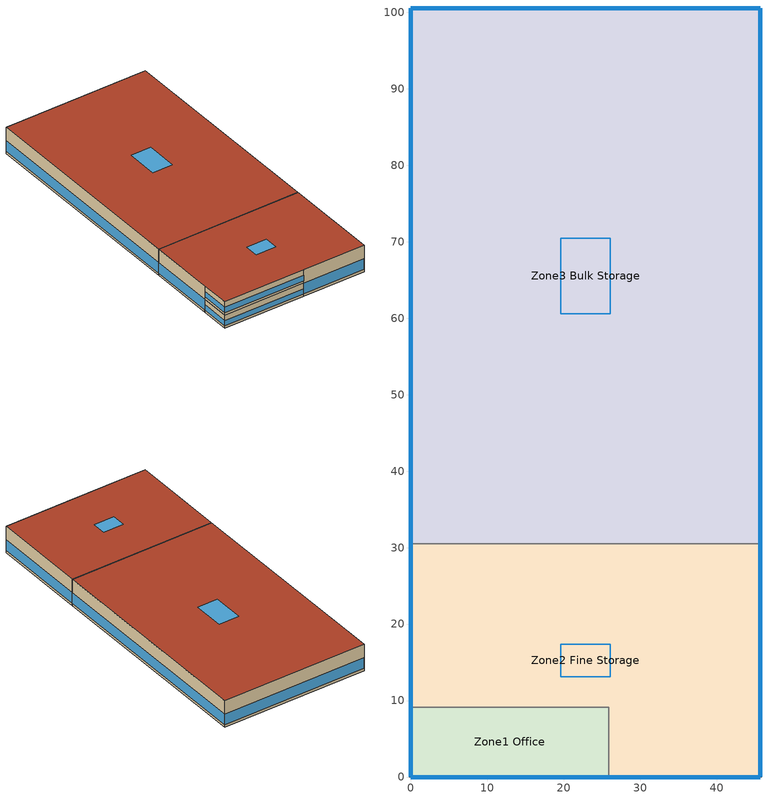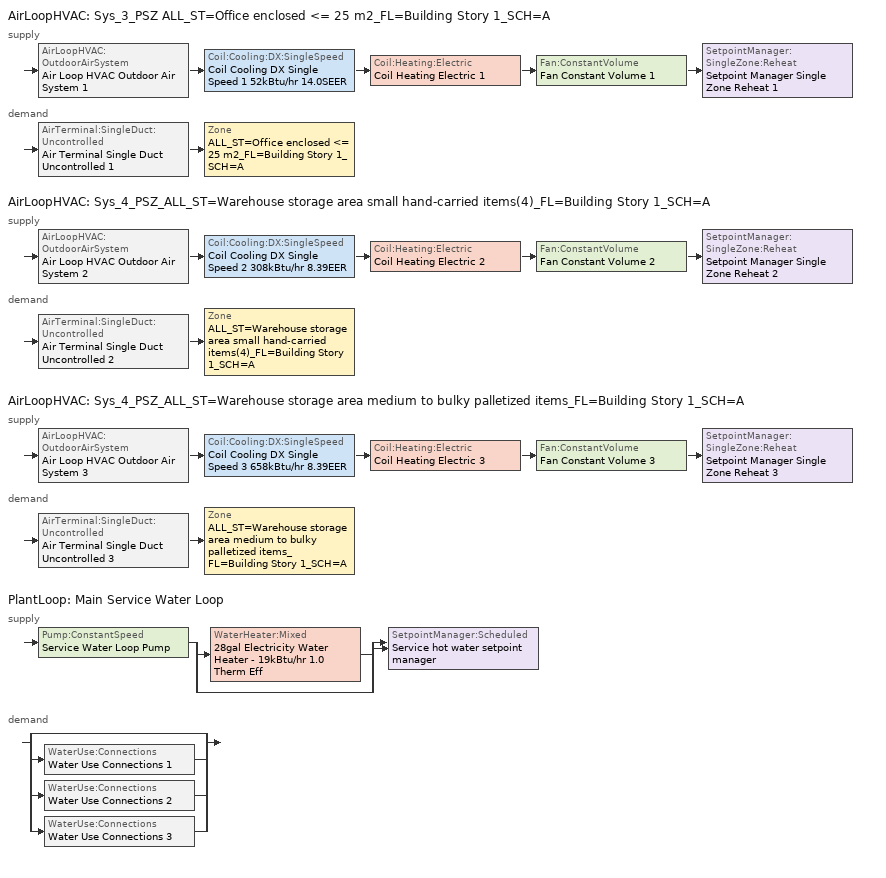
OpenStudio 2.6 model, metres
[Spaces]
Zone3 Bulk Storage
 floor ground: 45.72,100.58 45.72,30.48 0,30.48 0,100.58 z0
 wall outside: 45.72,30.48 45.72,100.58 0,100.58 0,30.48 z0:8.53
 wall to Zone2 Fine Storage: 45.72,30.48 0,30.48 z0:8.53
 window: 0,100.55 0,30.5 / 45.69,100.58 0.03,100.58 / 45.72,30.5 45.72,100.55 z0.76:4.18
 roof outside: 45.72,30.48 45.72,100.58 0,100.58 0,30.48 z8.53
 skylight: 26.09,60.57 26.09,70.49 19.63,70.49 19.63,60.57 z8.53
Zone2 Fine Storage
 floor to Zone1 Office: 0,0 0,9.14 25.91,9.14 25.91,0 z4.27
 floor ground: 45.72,30.48 45.72,0 25.91,0 25.91,9.14 0,9.14 0,30.48 z0
 wall outside: 0,30.48 0,9.14 / 25.91,0 45.72,0 45.72,30.48 z0:8.53; 0,9.14 0,0 25.91,0 z4.27:8.53
 wall to Zone1 Office: 0,9.14 25.91,9.14 25.91,0 z0:4.27
 window: 25.93,0 45.69,0 / 0,30.45 0,9.17 / 45.72,0.03 45.72,30.45 z0.76:4.18; 0.03,0 25.88,0 z5.03:6.74; 0,9.12 0,0.03 z5.03:6.75
 roof outside: 45.72,0 45.72,30.48 0,30.48 0,0 z8.53
 skylight: 26.09,13.08 26.09,17.39 19.63,17.39 19.63,13.08 z8.53
Zone1 Office
 floor ground: 25.91,9.14 25.91,0 0,0 0,9.14 z0
 wall outside: 0,9.14 0,0 25.91,0 z0:4.27
 window: 0.03,0 25.88,0 z0.76:2.47; 0,9.12 0,0.03 z0.76:2.48
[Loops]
AirLoopHVAC 'Sys_3_PSZ ALL_ST=Office enclosed <= 25 m2_FL=Building Story 1_SCH=A'
 supply: AirLoopHVAC:OutdoorAirSystem 'Air Loop HVAC Outdoor Air System 1' > Coil:Cooling:DX:SingleSpeed 'Coil Cooling DX Single Speed 1 52kBtu/hr 14.0SEER' > Coil:Heating:Electric 'Coil Heating Electric 1' > Fan:ConstantVolume 'Fan Constant Volume 1' > SetpointManager:SingleZone:Reheat 'Setpoint Manager Single Zone Reheat 1'
 demand: AirTerminal:SingleDuct:Uncontrolled 'Air Terminal Single Duct Uncontrolled 1' > Zone 'ALL_ST=Office enclosed <= 25 m2_FL=Building Story 1_SCH=A'
AirLoopHVAC 'Sys_4_PSZ_ALL_ST=Warehouse storage area small hand-carried items(4)_FL=Building Story 1_SCH=A'
 supply: AirLoopHVAC:OutdoorAirSystem 'Air Loop HVAC Outdoor Air System 2' > Coil:Cooling:DX:SingleSpeed 'Coil Cooling DX Single Speed 2 308kBtu/hr 8.39EER' > Coil:Heating:Electric 'Coil Heating Electric 2' > Fan:ConstantVolume 'Fan Constant Volume 2' > SetpointManager:SingleZone:Reheat 'Setpoint Manager Single Zone Reheat 2'
 demand: AirTerminal:SingleDuct:Uncontrolled 'Air Terminal Single Duct Uncontrolled 2' > Zone 'ALL_ST=Warehouse storage area small hand-carried items(4)_FL=Building Story 1_SCH=A'
AirLoopHVAC 'Sys_4_PSZ_ALL_ST=Warehouse storage area medium to bulky palletized items_FL=Building Story 1_SCH=A'
 supply: AirLoopHVAC:OutdoorAirSystem 'Air Loop HVAC Outdoor Air System 3' > Coil:Cooling:DX:SingleSpeed 'Coil Cooling DX Single Speed 3 658kBtu/hr 8.39EER' > Coil:Heating:Electric 'Coil Heating Electric 3' > Fan:ConstantVolume 'Fan Constant Volume 3' > SetpointManager:SingleZone:Reheat 'Setpoint Manager Single Zone Reheat 3'
 demand: AirTerminal:SingleDuct:Uncontrolled 'Air Terminal Single Duct Uncontrolled 3' > Zone 'ALL_ST=Warehouse storage area medium to bulky palletized items_FL=Building Story 1_SCH=A'
PlantLoop 'Main Service Water Loop'
 supply: Pump:ConstantSpeed 'Service Water Loop Pump' > split
  | WaterHeater:Mixed '28gal Electricity Water Heater - 19kBtu/hr 1.0 Therm Eff'
  | bypass
  join > SetpointManager:Scheduled 'Service hot water setpoint manager'
 demand: split
  | bypass
  | WaterUse:Connections 'Water Use Connections 1'
  | WaterUse:Connections 'Water Use Connections 2'
  | WaterUse:Connections 'Water Use Connections 3'
[ClimateZones]
Climate Zone Institution Name 1=ASHRAE; Climate Zone Document Name 1=ANSI/ASHRAE Standard 169; Climate Zone Document Year 1=2006; Climate Zone Institution Name 2=CEC; Climate Zone Document Name 2=California Climate Zone Descriptions; Climate Zone Document Year 2=1995
[Building]
Warehouse-CAN_BC_Victoria.Intl.AP.717990_CWEC2016.epw created: 2019-08-15 17:54:43 +0000: Default Construction Set=BTAP-Mass at hdd = 2850.0; Standards Number of Stories=1; Standards Number of Above Ground Stories=1; Standards Building Type=NECB2017_Warehouse
[Site]
Victoria Intl AP_BC_CAN: Latitude {deg}=48.647; Longitude {deg}=-123.426; Time Zone {hr}=-8; Elevation {m}=19.5
[Site:WaterMainsTemperature]
Calculation Method=Correlation; Annual Average Outdoor Air Temperature {C}=10.0917; Maximum Difference In Monthly Average Outdoor Air Temperatures {deltaC}=12.6
[Site:GroundTemperature:BuildingSurface]
19.527, 19.502, 19.536, 19.598, 20.002, 21.64, 22.225, 22.375, 21.449, 20.121, 19.802, 19.633
[SizingPeriod:DesignDay] Barometric Pressure {Pa}=101091; Sky Clearness=0; Rain Indicator=0; Snow Indicator=0; Day of Month=21; Daylight Saving Time Indicator=0; Humidity Indicating Type=Wetbulb; Dry-Bulb Temperature Range Modifier Type=DefaultMultipliers
Name | Maximum Dry-Bulb Temperature {C} | Daily Dry-Bulb Temperature Range {deltaC} | Humidity Indicating Conditions at Maximum Dry-Bulb | Wind Speed {m/s} | Wind Direction {deg} | Month | Day Type | Solar Model Indicator | ASHRAE Taub | ASHRAE Taud
Victoria Intl AP Ann Htg 99.6% Condns DB | -4 | 0 | -4 | 3.8 | 250 | 12 | WinterDesignDay | ASHRAEClearSky
Victoria Intl AP Ann Clg .4% Condns DB=>MWB | 26.7 | 10.1 | 17.7 | 2.8 | 120 | 7 | SummerDesignDay | ASHRAETau | 0.349 | 2.532
[Material:NoMass] Roughness=Smooth; Thermal Absorptance=0.9; Solar Absorptance=0.7
Name | Thermal Resistance {m2-K/W} | Visible Absorptance
Typical Carpet Pad | 0.21648 | 0.8
Typical Insulation 1 | 4.14482 | 0.7
Typical Insulation 2 | 2.90366 | 0.7
Typical Insulation 3 | 5.18133 | 0.7
Typical Carpet Pad 2 | 1.25503 | 0.8
Typical Carpet Pad 3 | 1.69459 | 0.8
Typical Insulation 4 | 0.476173 | 0.7
Typical Insulation 5 | 0.47619 | 0.7
[Material]
Name | Roughness | Thickness {m} | Conductivity {W/m-K} | Density {kg/m3} | Specific Heat {J/kg-K} | Thermal Absorptance | Solar Absorptance | Visible Absorptance
100mm Normalweight concrete floor | MediumSmooth | 0.1016 | 2.31 | 2322 | 832
G01 13mm gypsum board | Smooth | 0.0127 | 0.16 | 800 | 1090 | 0.9 | 0.7 | 0.5
G05 25mm wood | MediumSmooth | 0.0254 | 0.15 | 608 | 1630 | 0.9 | 0.5 | 0.5
4 in. Normalweight Concrete Floor | MediumRough | 0.1016 | 2.31 | 2322 | 832 | 0.9 | 0.7 | 0.7
1IN Stucco | Smooth | 0.0253 | 0.6918 | 1858 | 837 | 0.9 | 0.7 | 0.92
8IN CONCRETE HW RefBldg | Rough | 0.2032 | 1.311 | 2240 | 836.8 | 0.9 | 0.7 | 0.7
1/2IN Gypsum | Smooth | 0.0127 | 0.16 | 784.9 | 830 | 0.9 | 0.4 | 0.4
Metal Roof Surface; F08 Metal surface | Smooth | 0.0008 | 45.28 | 7824 | 500 | 0.9 | 0.7 | 0.7
6 in. Normalweight Concrete Floor | MediumRough | 0.1524 | 2.31 | 2322 | 832 | 0.9 | 0.7 | 0.7
[Construction]
BTAP-Int-Floor: 100mm Normalweight concrete floor, Typical Carpet Pad
BTAP-Int-Wall: G01 13mm gypsum board, G01 13mm gypsum board
BTAP-Int-Ceiling: Typical Carpet Pad, 100mm Normalweight concrete floor
BTAP-Ext-DaylightDiffuser: SimpleGlazing
BTAP-Int-Door: G05 25mm wood
BTAP-Ext-Floor-Mass:U-0.227: Typical Insulation 1, 4 in. Normalweight Concrete Floor, Typical Carpet Pad
BTAP-Ext-Wall-Mass:U-0.315: 1IN Stucco, 8IN CONCRETE HW RefBldg, Typical Insulation 2, 1/2IN Gypsum
BTAP-Ext-Roof-Metal:U-0.193: Metal Roof Surface, Typical Insulation 3
BTAP-Grnd-Floor-Mass:U-0.757: 6 in. Normalweight Concrete Floor, Typical Carpet Pad 2
BTAP-Grnd-Roof-Mass:U-0.568: 6 in. Normalweight Concrete Floor, Typical Carpet Pad 3
BTAP-Ext-Door:U-2.1: F08 Metal surface, Typical Insulation 4
BTAP-Ext-OverHeadDoor:U-2.1: Typical Insulation 5
BTAP-Ext-DaylightDiffuser:U=0.210 SHGC=0.600: SimpleGlazing:U=0.210 SHGC=0.600
[DefaultConstructionSet]
BTAP-Mass at hdd = 2850.0: Default Exterior Surface Constructions=BTAP-Mass at hdd = 2850.0; Default Interior Surface Constructions=Default Surface Constructions 2; Default Ground Contact Surface Constructions=BTAP-Mass at hdd = 2850.0 1; Default Exterior SubSurface Constructions=BTAP-Mass at hdd = 2850.0; Default Interior SubSurface Constructions=Default Sub Surface Constructions 2; Interior Partition Construction=BTAP-Int-Door
[DefaultSurfaceConstructions]
Name | Floor Construction | Wall Construction | Roof Ceiling Construction
Default Surface Constructions 2 | BTAP-Int-Floor | BTAP-Int-Wall | BTAP-Int-Ceiling
BTAP-Mass at hdd = 2850.0 | BTAP-Ext-Floor-Mass:U-0.227 | BTAP-Ext-Wall-Mass:U-0.315 | BTAP-Ext-Roof-Metal:U-0.193
BTAP-Mass at hdd = 2850.0 1 | BTAP-Grnd-Floor-Mass:U-0.757 | BTAP-Grnd-Roof-Mass:U-0.568 | BTAP-Grnd-Roof-Mass:U-0.568
[DefaultSubSurfaceConstructions]
Name | Fixed Window Construction | Operable Window Construction | Door Construction | Glass Door Construction | Overhead Door Construction | Skylight Construction | Tubular Daylight Dome Construction | Tubular Daylight Diffuser Construction
Default Sub Surface Constructions 2 | BTAP-Ext-DaylightDiffuser | BTAP-Ext-DaylightDiffuser | BTAP-Int-Door
BTAP-Mass at hdd = 2850.0 | BTAP-Ext-DaylightDiffuser:U=0.210 SHGC=0.600 | BTAP-Ext-DaylightDiffuser:U=0.210 SHGC=0.600 | BTAP-Ext-Door:U-2.1 | BTAP-Ext-DaylightDiffuser:U=0.210 SHGC=0.600 | BTAP-Ext-OverHeadDoor:U-2.1 | BTAP-Ext-DaylightDiffuser:U=0.210 SHGC=0.600 | BTAP-Ext-DaylightDiffuser:U=0.210 SHGC=0.600 | BTAP-Ext-DaylightDiffuser:U=0.210 SHGC=0.600
[WindowMaterial:SimpleGlazingSystem] Solar Heat Gain Coefficient=0.6; Visible Transmittance=0.21
Name | U-Factor {W/m2-K}
SimpleGlazing | 2.2
SimpleGlazing:U=0.210 SHGC=0.600 | 2.1
[Space] Building Story=Building Story 1; Part of Total Floor Area=Yes
Name | Space Type | Thermal Zone
Zone3 Bulk Storage | Space Function Warehouse storage area medium to bulky palletized items | ALL_ST=Warehouse storage area medium to bulky palletized items_FL=Building Story 1_SCH=A
Zone2 Fine Storage | Space Function Warehouse storage area small hand-carried items(4) | ALL_ST=Warehouse storage area small hand-carried items(4)_FL=Building Story 1_SCH=A
Zone1 Office | Space Function Office enclosed <= 25 m2 | ALL_ST=Office enclosed <= 25 m2_FL=Building Story 1_SCH=A
[BuildingStory]
Building Story 1: Nominal Z Coordinate {m}=0
[SpaceType] Standards Building Type=Space Function
Name | Default Schedule Set | Design Specification Outdoor Air Object | Standards Space Type
Space Function Warehouse storage area medium to bulky palletized items | Space Function Warehouse storage area medium to bulky palletized items Schedule Set | Space Function Warehouse storage area medium to bulky palletized items Ventilation | Warehouse storage area medium to bulky palletized items
Space Function Warehouse storage area small hand-carried items(4) | Space Function Warehouse storage area small hand-carried items(4) Schedule Set | Space Function Warehouse storage area small hand-carried items(4) Ventilation | Warehouse storage area small hand-carried items(4)
Space Function Office enclosed <= 25 m2 | Space Function Office enclosed <= 25 m2 Schedule Set | Space Function Office enclosed <= 25 m2 Ventilation | Office enclosed <= 25 m2
[People:Definition] Number of People Calculation Method=People/Area; Fraction Radiant=0.3
Name | People per Space Floor Area {person/m2}
Space Function Office enclosed <= 25 m2 People Definition | 0.0500182
Space Function Warehouse storage area medium to bulky palletized items People Definition | 0.0100036
Space Function Warehouse storage area small hand-carried items(4) People Definition | 0.0200073
[People] Work Efficiency Schedule=Work Efficiency Schedule; Clothing Insulation Schedule=Clothing Schedule; Air Velocity Schedule=Air Velocity Schedule; Multiplier=1
Name | People Definition | Space or SpaceType
Space Function Office enclosed <= 25 m2 People | Space Function Office enclosed <= 25 m2 People Definition | Space Function Office enclosed <= 25 m2
Space Function Warehouse storage area medium to bulky palletized items People | Space Function Warehouse storage area medium to bulky palletized items People Definition | Space Function Warehouse storage area medium to bulky palletized items
Space Function Warehouse storage area small hand-carried items(4) People | Space Function Warehouse storage area small hand-carried items(4) People Definition | Space Function Warehouse storage area small hand-carried items(4)
[Lights:Definition] Design Level Calculation Method=Watts/Area; Fraction Radiant=0.5; Fraction Visible=0.2
Name | Watts per Space Floor Area {W/m2}
Space Function Office enclosed <= 25 m2 Lights Definition | 9.99992
Space Function Warehouse storage area medium to bulky palletized items Lights Definition | 3.79997
Space Function Warehouse storage area small hand-carried items(4) Lights Definition | 7.39994
[Lights] Fraction Replaceable=1
Name | Lights Definition | Space or SpaceType
Space Function Office enclosed <= 25 m2 Lights | Space Function Office enclosed <= 25 m2 Lights Definition | Space Function Office enclosed <= 25 m2
Space Function Warehouse storage area medium to bulky palletized items Lights | Space Function Warehouse storage area medium to bulky palletized items Lights Definition | Space Function Warehouse storage area medium to bulky palletized items
Space Function Warehouse storage area small hand-carried items(4) Lights | Space Function Warehouse storage area small hand-carried items(4) Lights Definition | Space Function Warehouse storage area small hand-carried items(4)
[ElectricEquipment:Definition] Design Level Calculation Method=Watts/Area; Fraction Radiant=0.5
Name | Watts per Space Floor Area {W/m2}
Space Function Office enclosed <= 25 m2 Elec Equip Definition | 7.50273
Space Function Warehouse storage area medium to bulky palletized items Elec Equip Definition; Space Function Warehouse storage area small hand-carried items(4) Elec Equip Definition | 1.00036
[ElectricEquipment]
Name | Electric Equipment Definition | Space or SpaceType
Space Function Office enclosed <= 25 m2 Elec Equip | Space Function Office enclosed <= 25 m2 Elec Equip Definition | Space Function Office enclosed <= 25 m2
Space Function Warehouse storage area medium to bulky palletized items Elec Equip | Space Function Warehouse storage area medium to bulky palletized items Elec Equip Definition | Space Function Warehouse storage area medium to bulky palletized items
Space Function Warehouse storage area small hand-carried items(4) Elec Equip | Space Function Warehouse storage area small hand-carried items(4) Elec Equip Definition | Space Function Warehouse storage area small hand-carried items(4)
[DesignSpecification:OutdoorAir] Outdoor Air Method=Sum; Outdoor Air Flow per Person {m3/s-person}=0; Outdoor Air Flow Rate {m3/s}=0; Outdoor Air Flow Air Changes per Hour {1/hr}=0
Name | Outdoor Air Flow per Floor Area {m3/s-m2}
Space Function Office enclosed <= 25 m2 Ventilation | 0.00042164
Space Function Warehouse storage area medium to bulky palletized items Ventilation; Space Function Warehouse storage area small hand-carried items(4) Ventilation | 0.0003048
[DefaultScheduleSet] Number of People Schedule=NECB-A-Occupancy; People Activity Level Schedule=NECB-Activity; Electric Equipment Schedule=NECB-A-Electric-Equipment; Infiltration Schedule=Always On
Name | Lighting Schedule
Space Function Office enclosed <= 25 m2 Schedule Set | NECB-A-Occupancy-NECB-A-Lighting-0.3-0.1-0.67-Light Ruleset
Space Function Warehouse storage area medium to bulky palletized items Schedule Set; Space Function Warehouse storage area small hand-carried items(4) Schedule Set | NECB-A-Lighting
[ThermostatSetpoint:DualSetpoint] Heating Setpoint Temperature Schedule=NECB-A-Thermostat Setpoint-Heating; Cooling Setpoint Temperature Schedule=NECB-A-Thermostat Setpoint-Cooling
Space Function Office enclosed <= 25 m2 Thermostat 3; Space Function Warehouse storage area small hand-carried items(4) Thermostat 3; Space Function Warehouse storage area medium to bulky palletized items Thermostat 3
[SpaceInfiltration:DesignFlowRate] Schedule=Always On Discrete; Design Flow Rate Calculation Method=Flow/ExteriorArea; Flow per Exterior Surface Area {m3/s-m2}=0.00025; Constant Term Coefficient=0; Temperature Term Coefficient=0; Velocity Term Coefficient=0.224; Velocity Squared Term Coefficient=0
Name | Space or SpaceType
Zone1 Office Infiltration | Zone1 Office
Zone2 Fine Storage Infiltration | Zone2 Fine Storage
Zone3 Bulk Storage Infiltration | Zone3 Bulk Storage
[ThermalZone] Use Ideal Air Loads=No
Name | Thermostat
ALL_ST=Office enclosed <= 25 m2_FL=Building Story 1_SCH=A | Space Function Office enclosed <= 25 m2 Thermostat 3
ALL_ST=Warehouse storage area small hand-carried items(4)_FL=Building Story 1_SCH=A | Space Function Warehouse storage area small hand-carried items(4) Thermostat 3
ALL_ST=Warehouse storage area medium to bulky palletized items_FL=Building Story 1_SCH=A | Space Function Warehouse storage area medium to bulky palletized items Thermostat 3
[Sizing:Zone] Zone Cooling Design Supply Air Temperature Input Method=SupplyAirTemperature; Zone Cooling Design Supply Air Temperature {C}=13; Zone Cooling Design Supply Air Temperature Difference {deltaC}=11.11; Zone Heating Design Supply Air Temperature Input Method=SupplyAirTemperature; Zone Heating Design Supply Air Temperature {C}=43; Zone Heating Design Supply Air Temperature Difference {deltaC}=11.11; Zone Cooling Design Supply Air Humidity Ratio {kg-H2O/kg-air}=0.0085; Zone Heating Design Supply Air Humidity Ratio {kg-H2O/kg-air}=0.008; Zone Heating Sizing Factor=1.3; Zone Cooling Sizing Factor=1.1; Cooling Design Air Flow Method=DesignDay; Heating Design Air Flow Method=DesignDay; Account for Dedicated Outdoor Air System=No; Dedicated Outdoor Air System Control Strategy=NeutralSupplyAir; Dedicated Outdoor Air Low Setpoint Temperature for Design {C}=autosize; Dedicated Outdoor Air High Setpoint Temperature for Design {C}=autosize
ALL_ST=Office enclosed <= 25 m2_FL=Building Story 1_SCH=A; ALL_ST=Warehouse storage area small hand-carried items(4)_FL=Building Story 1_SCH=A; ALL_ST=Warehouse storage area medium to bulky palletized items_FL=Building Story 1_SCH=A
[Zone equipment]
ALL_ST=Office enclosed <= 25 m2_FL=Building Story 1_SCH=A: Air Terminal Single Duct Uncontrolled 1, Zone HVAC Baseboard Convective Electric 1
ALL_ST=Warehouse storage area small hand-carried items(4)_FL=Building Story 1_SCH=A: Air Terminal Single Duct Uncontrolled 2, Zone HVAC Baseboard Convective Electric 2
ALL_ST=Warehouse storage area medium to bulky palletized items_FL=Building Story 1_SCH=A: Air Terminal Single Duct Uncontrolled 3, Zone HVAC Baseboard Convective Electric 3
[AirLoopHVAC] Design Supply Air Flow Rate {m3/s}=AutoSize
Name | Availability Schedule
Sys_3_PSZ ALL_ST=Office enclosed <= 25 m2_FL=Building Story 1_SCH=A | Sys_3_PSZ ALL_ST=Office enclosed <= 25 m2_FL=Building Story 1_SCH=A Occ Sch
Sys_4_PSZ_ALL_ST=Warehouse storage area small hand-carried items(4)_FL=Building Story 1_SCH=A | Sys_4_PSZ_ALL_ST=Warehouse storage area small hand-carried items(4)_FL=Building Story 1_SCH=A Occ Sch
Sys_4_PSZ_ALL_ST=Warehouse storage area medium to bulky palletized items_FL=Building Story 1_SCH=A | Sys_4_PSZ_ALL_ST=Warehouse storage area medium to bulky palletized items_FL=Building Story 1_SCH=A Occ Sch
[Sizing:System] Type of Load to Size On=Sensible; Design Outdoor Air Flow Rate {m3/s}=Autosize; Minimum System Air Flow Ratio=1; Preheat Design Temperature {C}=7; Preheat Design Humidity Ratio {kg-H2O/kg-Air}=0.008; Precool Design Temperature {C}=13; Precool Design Humidity Ratio {kg-H2O/kg-Air}=0.008; Central Cooling Design Supply Air Temperature {C}=13; Central Heating Design Supply Air Temperature {C}=43; Sizing Option=NonCoincident; 100% Outdoor Air in Cooling=No; 100% Outdoor Air in Heating=No; Central Cooling Design Supply Air Humidity Ratio {kg-H2O/kg-Air}=0.0085; Central Heating Design Supply Air Humidity Ratio {kg-H2O/kg-Air}=0.008; Cooling Design Air Flow Method=DesignDay; Cooling Design Air Flow Rate {m3/s}=0; Heating Design Air Flow Method=DesignDay; Heating Design Air Flow Rate {m3/s}=0; System Outdoor Air Method=ZoneSum; Zone Maximum Outdoor Air Fraction=1; Cooling Supply Air Flow Rate Per Floor Area {m3/s-m2}=0.00996765; Cooling Fraction of Autosized Cooling Supply Air Flow Rate=1; Cooling Supply Air Flow Rate Per Unit Cooling Capacity {m3/s-W}=3.94755e-05; Heating Supply Air Flow Rate Per Floor Area {m3/s-m2}=0.00996765; Heating Fraction of Autosized Heating Supply Air Flow Rate=1; Heating Fraction of Autosized Cooling Supply Air Flow Rate=1; Heating Supply Air Flow Rate Per Unit Heating Capacity {m3/s-W}=3.15882e-05; Cooling Design Capacity Method=CoolingDesignCapacity; Cooling Design Capacity {W}=autosize; Cooling Design Capacity Per Floor Area {W/m2}=234.7; Fraction of Autosized Cooling Design Capacity=1; Heating Design Capacity Method=HeatingDesignCapacity; Heating Design Capacity {W}=autosize; Heating Design Capacity Per Floor Area {W/m2}=157; Fraction of Autosized Heating Design Capacity=1; Central Cooling Capacity Control Method=OnOff
Sys_3_PSZ ALL_ST=Office enclosed <= 25 m2_FL=Building Story 1_SCH=A; Sys_4_PSZ_ALL_ST=Warehouse storage area small hand-carried items(4)_FL=Building Story 1_SCH=A; Sys_4_PSZ_ALL_ST=Warehouse storage area medium to bulky palletized items_FL=Building Story 1_SCH=A
[Fan:ConstantVolume] Availability Schedule=Always On Discrete; Fan Efficiency=0.39975; Pressure Rise {Pa}=640; Maximum Flow Rate {m3/s}=AutoSize; Motor Efficiency=0.615
Fan Constant Volume 1; Fan Constant Volume 2; Fan Constant Volume 3
[Coil:Heating:Electric] Availability Schedule=Always On Discrete
Coil Heating Electric 1; Coil Heating Electric 2; Coil Heating Electric 3
[Coil:Cooling:DX:SingleSpeed] Availability Schedule=Always On Discrete; Rated Total Cooling Capacity {W}=autosize; Rated Sensible Heat Ratio=autosize; Rated Air Flow Rate {m3/s}=autosize; Rated Evaporator Fan Power Per Volume Flow Rate {W/(m3/s)}=773.3; Total Cooling Capacity Function of Temperature Curve=DXCOOL-NECB2011-REF-CAPFT; Total Cooling Capacity Function of Flow Fraction Curve=DXCOOL-NECB2011-REF-CAPFFLOW; Energy Input Ratio Function of Temperature Curve=DXCOOL-NECB2011-REF-COOLEIRFT; Energy Input Ratio Function of Flow Fraction Curve=DXCOOL-NECB2011-REF-COOLEIRFFLOW; Part Load Fraction Correlation Curve=DXCOOL-NECB2011-REF-COOLPLFFPLR; Condenser Type=AirCooled; Evaporative Condenser Effectiveness=0; Evaporative Condenser Air Flow Rate {m3/s}=Autosize; Evaporative Condenser Pump Rated Power Consumption {W}=Autosize; Crankcase Heater Capacity {W}=0; Maximum Outdoor Dry-Bulb Temperature for Crankcase Heater Operation {C}=0; Basin Heater Capacity {W/K}=0; Basin Heater Setpoint Temperature {C}=10
Name | Rated COP {W/W}
Coil Cooling DX Single Speed 1 52kBtu/hr 14.0SEER | 3.8248
Coil Cooling DX Single Speed 2 308kBtu/hr 8.39EER | 3.03828
Coil Cooling DX Single Speed 3 658kBtu/hr 8.39EER | 3.26862
[Controller:OutdoorAir] Minimum Outdoor Air Flow Rate {m3/s}=autosize; Maximum Outdoor Air Flow Rate {m3/s}=Autosize; Economizer Control Action Type=ModulateFlow; Lockout Type=NoLockout; Minimum Limit Type=FixedMinimum; High Humidity Control=No; Heat Recovery Bypass Control Type=BypassWhenWithinEconomizerLimits
Name | Economizer Control Type | Economizer Maximum Limit Dry-Bulb Temperature {C} | Economizer Maximum Limit Enthalpy {J/kg} | Economizer Minimum Limit Dry-Bulb Temperature {C} | Minimum Outdoor Air Schedule | Controller Mechanical Ventilation
Controller Outdoor Air 1 | NoEconomizer | 28 | 64000 | -100 | Sys_3_PSZ ALL_ST=Office enclosed <= 25 m2_FL=Building Story 1_SCH=A Occ Sch | Controller Mechanical Ventilation 1
Controller Outdoor Air 2 | DifferentialEnthalpy |  |  |  | Sys_4_PSZ_ALL_ST=Warehouse storage area small hand-carried items(4)_FL=Building Story 1_SCH=A Occ Sch | Controller Mechanical Ventilation 2
Controller Outdoor Air 3 | DifferentialEnthalpy |  |  |  | Sys_4_PSZ_ALL_ST=Warehouse storage area medium to bulky palletized items_FL=Building Story 1_SCH=A Occ Sch | Controller Mechanical Ventilation 3
[Controller:MechanicalVentilation] Availability Schedule=Always On Discrete; System Outdoor Air Method=ZoneSum
Controller Mechanical Ventilation 1; Controller Mechanical Ventilation 2; Controller Mechanical Ventilation 3
[AirLoopHVAC:OutdoorAirSystem]
Name | Controller
Air Loop HVAC Outdoor Air System 1 | Controller Outdoor Air 1
Air Loop HVAC Outdoor Air System 2 | Controller Outdoor Air 2
Air Loop HVAC Outdoor Air System 3 | Controller Outdoor Air 3
[SetpointManager:SingleZone:Reheat] Minimum Supply Air Temperature {C}=13; Maximum Supply Air Temperature {C}=43
Name | Control Zone
Setpoint Manager Single Zone Reheat 1 | ALL_ST=Office enclosed <= 25 m2_FL=Building Story 1_SCH=A
Setpoint Manager Single Zone Reheat 2 | ALL_ST=Warehouse storage area small hand-carried items(4)_FL=Building Story 1_SCH=A
Setpoint Manager Single Zone Reheat 3 | ALL_ST=Warehouse storage area medium to bulky palletized items_FL=Building Story 1_SCH=A
[AirTerminal:SingleDuct:Uncontrolled] Availability Schedule=Always On Discrete; Maximum Air Flow Rate {m3/s}=AutoSize
Air Terminal Single Duct Uncontrolled 1; Air Terminal Single Duct Uncontrolled 2; Air Terminal Single Duct Uncontrolled 3
[ZoneHVAC:Baseboard:Convective:Electric] Availability Schedule=Always On Discrete; Nominal Capacity {W}=autosize; Efficiency=1
Zone HVAC Baseboard Convective Electric 1; Zone HVAC Baseboard Convective Electric 2; Zone HVAC Baseboard Convective Electric 3
[PlantLoop]
Main Service Water Loop: Glycol Concentration=0; Maximum Loop Temperature {C}=60; Minimum Loop Temperature {C}=10; Plant Loop Volume {m3}=Autocalculate; Load Distribution Scheme=Optimal
[Sizing:Plant]
Main Service Water Loop: Loop Type=Heating; Design Loop Exit Temperature {C}=60; Loop Design Temperature Difference {deltaC}=5; Sizing Option=NonCoincident; Zone Timesteps in Averaging Window=1; Coincident Sizing Factor Mode=None
[SetpointManager:Scheduled]
Service hot water setpoint manager: Control Variable=Temperature; Schedule=Service Water Loop Temp - 140F
[Pump:ConstantSpeed]
Service Water Loop Pump: Rated Flow Rate {m3/s}=autosize; Rated Pump Head {Pa}=1205.26; Rated Power Consumption {W}=autosize; Motor Efficiency=0.7; Fraction of Motor Inefficiencies to Fluid Stream=0; Pump Control Type=Intermittent; Design Power Sizing Method=PowerPerFlowPerPressure; Design Electric Power per Unit Flow Rate {W/(m3/s)}=348701.1; Design Shaft Power per Unit Flow Rate per Unit Head {W-s/m3-Pa}=1.28205
[WaterHeater:Mixed]
28gal Electricity Water Heater - 19kBtu/hr 1.0 Therm Eff: Tank Volume {m3}=0.104333; Setpoint Temperature Schedule=Service Water Loop Temp - 140F; Deadband Temperature Difference {deltaC}=2; Maximum Temperature Limit {C}=82.2222; Heater Control Type=Cycle; Heater Maximum Capacity {W}=5451.37; Heater Fuel Type=Electricity; Heater Thermal Efficiency=1; Off Cycle Parasitic Fuel Consumption Rate {W}=21.47; Off Cycle Parasitic Fuel Type=Electricity; Off Cycle Parasitic Heat Fraction to Tank=0.8; On Cycle Parasitic Fuel Consumption Rate {W}=21.47; On Cycle Parasitic Fuel Type=Electricity; On Cycle Parasitic Heat Fraction to Tank=0; Ambient Temperature Indicator=Schedule; Ambient Temperature Schedule=Water Heater Ambient Temp Schedule - 70F; Off Cycle Loss Coefficient to Ambient Temperature {W/K}=1.56514; On Cycle Loss Coefficient to Ambient Temperature {W/K}=1.56514; Use Side Effectiveness=1; Source Side Effectiveness=1; Use Side Design Flow Rate {m3/s}=autosize; Source Side Design Flow Rate {m3/s}=autosize; Indirect Water Heating Recovery Time {hr}=1.5; Source Side Flow Control Mode=IndirectHeatPrimarySetpoint
[WaterUse:Connections]
Name | Water Use Equipment Name 1
Water Use Connections 1 | Zone1 office Service Water Use 0.09gal/min
Water Use Connections 2 | Zone2 fine storage Service Water Use 0.15gal/min
Water Use Connections 3 | Zone3 bulk storage Service Water Use 0.18gal/min
[WaterUse:Equipment:Definition]
Name | Peak Flow Rate {m3/s} | Target Temperature Schedule | Sensible Fraction Schedule | Latent Fraction Schedule
Zone1 office Service Water Use Def 0.09gal/min | 5.66156e-06 | Schedule Ruleset 5 | Schedule Ruleset 3 | Schedule Ruleset 4
Zone2 fine storage Service Water Use Def 0.15gal/min | 9.62095e-06 | Schedule Ruleset 8 | Schedule Ruleset 6 | Schedule Ruleset 7
Zone3 bulk storage Service Water Use Def 0.18gal/min | 1.10641e-05 | Schedule Ruleset 11 | Schedule Ruleset 9 | Schedule Ruleset 10
[WaterUse:Equipment] Flow Rate Fraction Schedule=NECB-A-Service Water Heating
Name | Water Use Equipment Definition | Space
Zone1 office Service Water Use 0.09gal/min | Zone1 office Service Water Use Def 0.09gal/min | Zone1 Office
Zone2 fine storage Service Water Use 0.15gal/min | Zone2 fine storage Service Water Use Def 0.15gal/min | Zone2 Fine Storage
Zone3 bulk storage Service Water Use 0.18gal/min | Zone3 bulk storage Service Water Use Def 0.18gal/min | Zone3 Bulk Storage
[AvailabilityManager:NightCycle] Control Type=CycleOnAny; Thermostat Tolerance {deltaC}=1; Cycling Run Time {s}=3600
Availability Manager Night Cycle 1; Availability Manager Night Cycle 2; Availability Manager Night Cycle 3
[Schedule:Ruleset]
Clothing Schedule: Default Day Schedule=Clothing Schedule Default Winter Clothes
Air Velocity Schedule: Default Day Schedule=Air Velocity Schedule Default
Work Efficiency Schedule: Default Day Schedule=Work Efficiency Schedule Default
NECB-A-Occupancy: Default Day Schedule=NECB-A-Occupancy Default
NECB-Activity: Default Day Schedule=NECB-Activity Default; Summer Design Day Schedule=NECB-Activity Summer Design Day; Winter Design Day Schedule=NECB-Activity Winter Design Day
NECB-A-Occupancy-NECB-A-Lighting-0.3-0.1-0.67-Light Ruleset: Default Day Schedule=NECB-A-Occupancy-NECB-A-Lighting-0.3-0.1-0.67-Light Default
NECB-A-Electric-Equipment: Default Day Schedule=NECB-A-Electric-Equipment Default
Always On: Default Day Schedule=Always On Default
NECB-A-Thermostat Setpoint-Heating: Default Day Schedule=NECB-A-Thermostat Setpoint-Heating Default
NECB-A-Thermostat Setpoint-Cooling: Default Day Schedule=NECB-A-Thermostat Setpoint-Cooling Default
NECB-A-Lighting: Default Day Schedule=NECB-A-Lighting Default
Service Water Loop Temp - 140F: Default Day Schedule=Service Water Loop Temp - 140F Default
Water Heater Ambient Temp Schedule - 70F: Default Day Schedule=Water Heater Ambient Temp Schedule - 70F Default
Schedule Ruleset 3: Default Day Schedule=Schedule Day 5
Schedule Ruleset 4: Default Day Schedule=Schedule Day 6
Schedule Ruleset 5: Default Day Schedule=Schedule Day 7
NECB-A-Service Water Heating: Default Day Schedule=NECB-A-Service Water Heating Default
Schedule Ruleset 6: Default Day Schedule=Schedule Day 8
Schedule Ruleset 7: Default Day Schedule=Schedule Day 9
Schedule Ruleset 8: Default Day Schedule=Schedule Day 10
Schedule Ruleset 9: Default Day Schedule=Schedule Day 11
Schedule Ruleset 10: Default Day Schedule=Schedule Day 12
Schedule Ruleset 11: Default Day Schedule=Schedule Day 13
Sys_3_PSZ ALL_ST=Office enclosed <= 25 m2_FL=Building Story 1_SCH=A Occ Sch: Default Day Schedule=Sys_3_PSZ ALL_ST=Office enclosed <= 25 m2_FL=Building Story 1_SCH=A Occ Sch Default; Summer Design Day Schedule=Sys_3_PSZ ALL_ST=Office enclosed <= 25 m2_FL=Building Story 1_SCH=A Occ Sch Summer Design Day; Winter Design Day Schedule=Sys_3_PSZ ALL_ST=Office enclosed <= 25 m2_FL=Building Story 1_SCH=A Occ Sch Winter Design Day
Sys_4_PSZ_ALL_ST=Warehouse storage area medium to bulky palletized items_FL=Building Story 1_SCH=A Occ Sch: Default Day Schedule=Sys_4_PSZ_ALL_ST=Warehouse storage area medium to bulky palletized items_FL=Building Story 1_SCH=A Occ Sch Default; Summer Design Day Schedule=Sys_4_PSZ_ALL_ST=Warehouse storage area medium to bulky palletized items_FL=Building Story 1_SCH=A Occ Sch Summer Design Day; Winter Design Day Schedule=Sys_4_PSZ_ALL_ST=Warehouse storage area medium to bulky palletized items_FL=Building Story 1_SCH=A Occ Sch Winter Design Day
Sys_4_PSZ_ALL_ST=Warehouse storage area small hand-carried items(4)_FL=Building Story 1_SCH=A Occ Sch: Default Day Schedule=Sys_4_PSZ_ALL_ST=Warehouse storage area small hand-carried items(4)_FL=Building Story 1_SCH=A Occ Sch Default; Summer Design Day Schedule=Sys_4_PSZ_ALL_ST=Warehouse storage area small hand-carried items(4)_FL=Building Story 1_SCH=A Occ Sch Summer Design Day; Winter Design Day Schedule=Sys_4_PSZ_ALL_ST=Warehouse storage area small hand-carried items(4)_FL=Building Story 1_SCH=A Occ Sch Winter Design Day
[Schedule:Day]
Clothing Schedule Default Winter Clothes; Always On Default; Sys_3_PSZ ALL_ST=Office enclosed <= 25 m2_FL=Building Story 1_SCH=A Occ Sch Default; Sys_3_PSZ ALL_ST=Office enclosed <= 25 m2_FL=Building Story 1_SCH=A Occ Sch Winter Design Day; Sys_3_PSZ ALL_ST=Office enclosed <= 25 m2_FL=Building Story 1_SCH=A Occ Sch Summer Design Day; Sys_4_PSZ_ALL_ST=Warehouse storage area medium to bulky palletized items_FL=Building Story 1_SCH=A Occ Sch Default; Sys_4_PSZ_ALL_ST=Warehouse storage area medium to bulky palletized items_FL=Building Story 1_SCH=A Occ Sch Winter Design Day; Sys_4_PSZ_ALL_ST=Warehouse storage area medium to bulky palletized items_FL=Building Story 1_SCH=A Occ Sch Summer Design Day; Sys_4_PSZ_ALL_ST=Warehouse storage area small hand-carried items(4)_FL=Building Story 1_SCH=A Occ Sch Default; Sys_4_PSZ_ALL_ST=Warehouse storage area small hand-carried items(4)_FL=Building Story 1_SCH=A Occ Sch Winter Design Day; Sys_4_PSZ_ALL_ST=Warehouse storage area small hand-carried items(4)_FL=Building Story 1_SCH=A Occ Sch Summer Design Day: 24, 0, 1
Clothing Schedule Summer Clothes: 24, 0, 0.5
Air Velocity Schedule Default; NECB-A-Electric-Equipment Sat Day; NECB-A-Electric-Equipment Sun|Hol Day; Schedule Day 5; Schedule Day 8; Schedule Day 11: 24, 0, 0.2
Work Efficiency Schedule Default; NECB-A-Occupancy Sat Day; NECB-A-Occupancy Sun|Hol Day; Sys_3_PSZ ALL_ST=Office enclosed <= 25 m2_FL=Building Story 1_SCH=A Occ Sch Saturday; Sys_3_PSZ ALL_ST=Office enclosed <= 25 m2_FL=Building Story 1_SCH=A Occ Sch Sunday; Sys_4_PSZ_ALL_ST=Warehouse storage area medium to bulky palletized items_FL=Building Story 1_SCH=A Occ Sch Saturday; Sys_4_PSZ_ALL_ST=Warehouse storage area medium to bulky palletized items_FL=Building Story 1_SCH=A Occ Sch Sunday; Sys_4_PSZ_ALL_ST=Warehouse storage area small hand-carried items(4)_FL=Building Story 1_SCH=A Occ Sch Saturday; Sys_4_PSZ_ALL_ST=Warehouse storage area small hand-carried items(4)_FL=Building Story 1_SCH=A Occ Sch Sunday: 24, 0, 0
NECB-A-Occupancy Default; NECB-A-Occupancy Default|Wkdy Day: 7, 0, 0, 8, 0, 0.1, 9, 0, 0.7, 12, 0, 0.9, 14, 0, 0.5, 17, 0, 0.9, 18, 0, 0.7, 19, 0, 0.3, 23, 0, 0.1, 24, 0, 0
NECB-Activity Default; NECB-Activity Winter Design Day; NECB-Activity Summer Design Day: 24, 0, 130
NECB-A-Occupancy-NECB-A-Lighting-0.3-0.1-0.67-Light Default; NECB-A-Occupancy-NECB-A-Lighting-0.3-0.1-0.67-Default|Wkdy-Light Day: 7, 0, 0.03495, 8, 0, 0.2097, 9, 0, 0.8, 17, 0, 0.9, 18, 0, 0.8, 19, 0, 0.5, 21, 0, 0.2097, 23, 0, 0.0699, 24, 0, 0.03495
NECB-A-Occupancy-NECB-A-Lighting-0.3-0.1-0.67-Sat-Light Day; NECB-A-Occupancy-NECB-A-Lighting-0.3-0.1-0.67-Sun|Hol-Light Day: 24, 0, 0.03495
NECB-A-Electric-Equipment Default; NECB-A-Electric-Equipment Default|Wkdy Day: 7, 0, 0.2, 8, 0, 0.3, 9, 0, 0.8, 18, 0, 0.9, 19, 0, 0.5, 21, 0, 0.3, 24, 0, 0.2
NECB-A-Thermostat Setpoint-Heating Default; NECB-A-Thermostat Setpoint-Heating Default|Wkdy Day: 6, 0, 18, 7, 0, 20, 21, 0, 22, 24, 0, 18
NECB-A-Thermostat Setpoint-Heating Sat Day; NECB-A-Thermostat Setpoint-Heating Sun|Hol Day: 24, 0, 18
NECB-A-Thermostat Setpoint-Cooling Default; NECB-A-Thermostat Setpoint-Cooling Default|Wkdy Day: 6, 0, 35, 21, 0, 24, 24, 0, 35
NECB-A-Thermostat Setpoint-Cooling Sat Day; NECB-A-Thermostat Setpoint-Cooling Sun|Hol Day: 24, 0, 35
NECB-A-Lighting Default; NECB-A-Lighting Default|Wkdy Day: 7, 0, 0.05, 8, 0, 0.3, 9, 0, 0.8, 17, 0, 0.9, 18, 0, 0.8, 19, 0, 0.5, 21, 0, 0.3, 23, 0, 0.1, 24, 0, 0.05
NECB-A-Lighting Sat Day; NECB-A-Lighting Sun|Hol Day; Schedule Day 6; NECB-A-Service Water Heating Sat Day; NECB-A-Service Water Heating Sun|Hol Day; Schedule Day 9; Schedule Day 12: 24, 0, 0.05
Service Water Loop Temp - 140F Default; Schedule Day 7; Schedule Day 10; Schedule Day 13: 24, 0, 60
Water Heater Ambient Temp Schedule - 70F Default: 24, 0, 21.1111
NECB-A-Service Water Heating Default; NECB-A-Service Water Heating Default|Wkdy Day: 7, 0, 0.05, 8, 0, 0.1, 10, 0, 0.5, 16, 0, 0.9, 17, 0, 0.7, 18, 0, 0.5, 19, 0, 0.3, 22, 0, 0.2, 24, 0, 0.05
Sys_3_PSZ ALL_ST=Office enclosed <= 25 m2_FL=Building Story 1_SCH=A Occ Sch Monday; Sys_3_PSZ ALL_ST=Office enclosed <= 25 m2_FL=Building Story 1_SCH=A Occ Sch Tuesday; Sys_3_PSZ ALL_ST=Office enclosed <= 25 m2_FL=Building Story 1_SCH=A Occ Sch Wednesday; Sys_3_PSZ ALL_ST=Office enclosed <= 25 m2_FL=Building Story 1_SCH=A Occ Sch Thursday; Sys_3_PSZ ALL_ST=Office enclosed <= 25 m2_FL=Building Story 1_SCH=A Occ Sch Friday; Sys_4_PSZ_ALL_ST=Warehouse storage area medium to bulky palletized items_FL=Building Story 1_SCH=A Occ Sch Monday; Sys_4_PSZ_ALL_ST=Warehouse storage area medium to bulky palletized items_FL=Building Story 1_SCH=A Occ Sch Tuesday; Sys_4_PSZ_ALL_ST=Warehouse storage area medium to bulky palletized items_FL=Building Story 1_SCH=A Occ Sch Wednesday; Sys_4_PSZ_ALL_ST=Warehouse storage area medium to bulky palletized items_FL=Building Story 1_SCH=A Occ Sch Thursday; Sys_4_PSZ_ALL_ST=Warehouse storage area medium to bulky palletized items_FL=Building Story 1_SCH=A Occ Sch Friday; Sys_4_PSZ_ALL_ST=Warehouse storage area small hand-carried items(4)_FL=Building Story 1_SCH=A Occ Sch Monday; Sys_4_PSZ_ALL_ST=Warehouse storage area small hand-carried items(4)_FL=Building Story 1_SCH=A Occ Sch Tuesday; Sys_4_PSZ_ALL_ST=Warehouse storage area small hand-carried items(4)_FL=Building Story 1_SCH=A Occ Sch Wednesday; Sys_4_PSZ_ALL_ST=Warehouse storage area small hand-carried items(4)_FL=Building Story 1_SCH=A Occ Sch Thursday; Sys_4_PSZ_ALL_ST=Warehouse storage area small hand-carried items(4)_FL=Building Story 1_SCH=A Occ Sch Friday: 8, 0, 0, 19, 0, 1, 24, 0, 0
[Schedule:Rule] Date Specification Type=DateRange; Start Day=1
Name | Schedule Ruleset | Rule Order | Day Schedule | Start Month | End Month | End Day | Apply Monday | Apply Tuesday | Apply Wednesday | Apply Thursday | Apply Friday | Apply Saturday | Apply Sunday
Schedule Rule 1 | Clothing Schedule | 0 | Clothing Schedule Summer Clothes | 5 | 9 | 30
Schedule Rule 2 | NECB-A-Occupancy | 2 | NECB-A-Occupancy Default|Wkdy Day | 1 | 12 | 31 | Yes | Yes | Yes | Yes | Yes
Schedule Rule 3 | NECB-A-Occupancy | 1 | NECB-A-Occupancy Sat Day | 1 | 12 | 31 |  |  |  |  |  | Yes
Schedule Rule 4 | NECB-A-Occupancy | 0 | NECB-A-Occupancy Sun|Hol Day | 1 | 12 | 31 |  |  |  |  |  |  | Yes
Schedule Rule 5 | NECB-A-Occupancy-NECB-A-Lighting-0.3-0.1-0.67-Light Ruleset | 2 | NECB-A-Occupancy-NECB-A-Lighting-0.3-0.1-0.67-Default|Wkdy-Light Day | 1 | 12 | 31 | Yes | Yes | Yes | Yes | Yes
Schedule Rule 6 | NECB-A-Occupancy-NECB-A-Lighting-0.3-0.1-0.67-Light Ruleset | 1 | NECB-A-Occupancy-NECB-A-Lighting-0.3-0.1-0.67-Sat-Light Day | 1 | 12 | 31 |  |  |  |  |  | Yes
Schedule Rule 7 | NECB-A-Occupancy-NECB-A-Lighting-0.3-0.1-0.67-Light Ruleset | 0 | NECB-A-Occupancy-NECB-A-Lighting-0.3-0.1-0.67-Sun|Hol-Light Day | 1 | 12 | 31 |  |  |  |  |  |  | Yes
Schedule Rule 8 | NECB-A-Electric-Equipment | 2 | NECB-A-Electric-Equipment Default|Wkdy Day | 1 | 12 | 31 | Yes | Yes | Yes | Yes | Yes
Schedule Rule 9 | NECB-A-Electric-Equipment | 1 | NECB-A-Electric-Equipment Sat Day | 1 | 12 | 31 |  |  |  |  |  | Yes
Schedule Rule 10 | NECB-A-Electric-Equipment | 0 | NECB-A-Electric-Equipment Sun|Hol Day | 1 | 12 | 31 |  |  |  |  |  |  | Yes
Schedule Rule 11 | NECB-A-Thermostat Setpoint-Heating | 2 | NECB-A-Thermostat Setpoint-Heating Default|Wkdy Day | 1 | 12 | 31 | Yes | Yes | Yes | Yes | Yes
Schedule Rule 12 | NECB-A-Thermostat Setpoint-Heating | 1 | NECB-A-Thermostat Setpoint-Heating Sat Day | 1 | 12 | 31 |  |  |  |  |  | Yes
Schedule Rule 13 | NECB-A-Thermostat Setpoint-Heating | 0 | NECB-A-Thermostat Setpoint-Heating Sun|Hol Day | 1 | 12 | 31 |  |  |  |  |  |  | Yes
Schedule Rule 14 | NECB-A-Thermostat Setpoint-Cooling | 2 | NECB-A-Thermostat Setpoint-Cooling Default|Wkdy Day | 1 | 12 | 31 | Yes | Yes | Yes | Yes | Yes
Schedule Rule 15 | NECB-A-Thermostat Setpoint-Cooling | 1 | NECB-A-Thermostat Setpoint-Cooling Sat Day | 1 | 12 | 31 |  |  |  |  |  | Yes
Schedule Rule 16 | NECB-A-Thermostat Setpoint-Cooling | 0 | NECB-A-Thermostat Setpoint-Cooling Sun|Hol Day | 1 | 12 | 31 |  |  |  |  |  |  | Yes
Schedule Rule 17 | NECB-A-Lighting | 2 | NECB-A-Lighting Default|Wkdy Day | 1 | 12 | 31 | Yes | Yes | Yes | Yes | Yes
Schedule Rule 18 | NECB-A-Lighting | 1 | NECB-A-Lighting Sat Day | 1 | 12 | 31 |  |  |  |  |  | Yes
Schedule Rule 19 | NECB-A-Lighting | 0 | NECB-A-Lighting Sun|Hol Day | 1 | 12 | 31 |  |  |  |  |  |  | Yes
Schedule Rule 20 | NECB-A-Service Water Heating | 2 | NECB-A-Service Water Heating Default|Wkdy Day | 1 | 12 | 31 | Yes | Yes | Yes | Yes | Yes
Schedule Rule 21 | NECB-A-Service Water Heating | 1 | NECB-A-Service Water Heating Sat Day | 1 | 12 | 31 |  |  |  |  |  | Yes
Schedule Rule 22 | NECB-A-Service Water Heating | 0 | NECB-A-Service Water Heating Sun|Hol Day | 1 | 12 | 31 |  |  |  |  |  |  | Yes
Sys_3_PSZ ALL_ST=Office enclosed <= 25 m2_FL=Building Story 1_SCH=A Occ Sch Monday Rule | Sys_3_PSZ ALL_ST=Office enclosed <= 25 m2_FL=Building Story 1_SCH=A Occ Sch | 6 | Sys_3_PSZ ALL_ST=Office enclosed <= 25 m2_FL=Building Story 1_SCH=A Occ Sch Monday | 1 | 12 | 25 | Yes
Sys_3_PSZ ALL_ST=Office enclosed <= 25 m2_FL=Building Story 1_SCH=A Occ Sch Tuesday Rule | Sys_3_PSZ ALL_ST=Office enclosed <= 25 m2_FL=Building Story 1_SCH=A Occ Sch | 5 | Sys_3_PSZ ALL_ST=Office enclosed <= 25 m2_FL=Building Story 1_SCH=A Occ Sch Tuesday | 1 | 12 | 26 |  | Yes
Sys_3_PSZ ALL_ST=Office enclosed <= 25 m2_FL=Building Story 1_SCH=A Occ Sch Wednesday Rule | Sys_3_PSZ ALL_ST=Office enclosed <= 25 m2_FL=Building Story 1_SCH=A Occ Sch | 4 | Sys_3_PSZ ALL_ST=Office enclosed <= 25 m2_FL=Building Story 1_SCH=A Occ Sch Wednesday | 1 | 12 | 27 |  |  | Yes
Sys_3_PSZ ALL_ST=Office enclosed <= 25 m2_FL=Building Story 1_SCH=A Occ Sch Thursday Rule | Sys_3_PSZ ALL_ST=Office enclosed <= 25 m2_FL=Building Story 1_SCH=A Occ Sch | 3 | Sys_3_PSZ ALL_ST=Office enclosed <= 25 m2_FL=Building Story 1_SCH=A Occ Sch Thursday | 1 | 12 | 28 |  |  |  | Yes
Sys_3_PSZ ALL_ST=Office enclosed <= 25 m2_FL=Building Story 1_SCH=A Occ Sch Friday Rule | Sys_3_PSZ ALL_ST=Office enclosed <= 25 m2_FL=Building Story 1_SCH=A Occ Sch | 2 | Sys_3_PSZ ALL_ST=Office enclosed <= 25 m2_FL=Building Story 1_SCH=A Occ Sch Friday | 1 | 12 | 29 |  |  |  |  | Yes
Sys_3_PSZ ALL_ST=Office enclosed <= 25 m2_FL=Building Story 1_SCH=A Occ Sch Saturday Rule | Sys_3_PSZ ALL_ST=Office enclosed <= 25 m2_FL=Building Story 1_SCH=A Occ Sch | 1 | Sys_3_PSZ ALL_ST=Office enclosed <= 25 m2_FL=Building Story 1_SCH=A Occ Sch Saturday | 1 | 12 | 30 |  |  |  |  |  | Yes
Sys_3_PSZ ALL_ST=Office enclosed <= 25 m2_FL=Building Story 1_SCH=A Occ Sch Sunday Rule | Sys_3_PSZ ALL_ST=Office enclosed <= 25 m2_FL=Building Story 1_SCH=A Occ Sch | 0 | Sys_3_PSZ ALL_ST=Office enclosed <= 25 m2_FL=Building Story 1_SCH=A Occ Sch Sunday | 1 | 12 | 31 |  |  |  |  |  |  | Yes
Sys_4_PSZ_ALL_ST=Warehouse storage area medium to bulky palletized items_FL=Building Story 1_SCH=A Occ Sch Monday Rule | Sys_4_PSZ_ALL_ST=Warehouse storage area medium to bulky palletized items_FL=Building Story 1_SCH=A Occ Sch | 6 | Sys_4_PSZ_ALL_ST=Warehouse storage area medium to bulky palletized items_FL=Building Story 1_SCH=A Occ Sch Monday | 1 | 12 | 25 | Yes
Sys_4_PSZ_ALL_ST=Warehouse storage area medium to bulky palletized items_FL=Building Story 1_SCH=A Occ Sch Tuesday Rule | Sys_4_PSZ_ALL_ST=Warehouse storage area medium to bulky palletized items_FL=Building Story 1_SCH=A Occ Sch | 5 | Sys_4_PSZ_ALL_ST=Warehouse storage area medium to bulky palletized items_FL=Building Story 1_SCH=A Occ Sch Tuesday | 1 | 12 | 26 |  | Yes
Sys_4_PSZ_ALL_ST=Warehouse storage area medium to bulky palletized items_FL=Building Story 1_SCH=A Occ Sch Wednesday Rule | Sys_4_PSZ_ALL_ST=Warehouse storage area medium to bulky palletized items_FL=Building Story 1_SCH=A Occ Sch | 4 | Sys_4_PSZ_ALL_ST=Warehouse storage area medium to bulky palletized items_FL=Building Story 1_SCH=A Occ Sch Wednesday | 1 | 12 | 27 |  |  | Yes
Sys_4_PSZ_ALL_ST=Warehouse storage area medium to bulky palletized items_FL=Building Story 1_SCH=A Occ Sch Thursday Rule | Sys_4_PSZ_ALL_ST=Warehouse storage area medium to bulky palletized items_FL=Building Story 1_SCH=A Occ Sch | 3 | Sys_4_PSZ_ALL_ST=Warehouse storage area medium to bulky palletized items_FL=Building Story 1_SCH=A Occ Sch Thursday | 1 | 12 | 28 |  |  |  | Yes
Sys_4_PSZ_ALL_ST=Warehouse storage area medium to bulky palletized items_FL=Building Story 1_SCH=A Occ Sch Friday Rule | Sys_4_PSZ_ALL_ST=Warehouse storage area medium to bulky palletized items_FL=Building Story 1_SCH=A Occ Sch | 2 | Sys_4_PSZ_ALL_ST=Warehouse storage area medium to bulky palletized items_FL=Building Story 1_SCH=A Occ Sch Friday | 1 | 12 | 29 |  |  |  |  | Yes
Sys_4_PSZ_ALL_ST=Warehouse storage area medium to bulky palletized items_FL=Building Story 1_SCH=A Occ Sch Saturday Rule | Sys_4_PSZ_ALL_ST=Warehouse storage area medium to bulky palletized items_FL=Building Story 1_SCH=A Occ Sch | 1 | Sys_4_PSZ_ALL_ST=Warehouse storage area medium to bulky palletized items_FL=Building Story 1_SCH=A Occ Sch Saturday | 1 | 12 | 30 |  |  |  |  |  | Yes
Sys_4_PSZ_ALL_ST=Warehouse storage area medium to bulky palletized items_FL=Building Story 1_SCH=A Occ Sch Sunday Rule | Sys_4_PSZ_ALL_ST=Warehouse storage area medium to bulky palletized items_FL=Building Story 1_SCH=A Occ Sch | 0 | Sys_4_PSZ_ALL_ST=Warehouse storage area medium to bulky palletized items_FL=Building Story 1_SCH=A Occ Sch Sunday | 1 | 12 | 31 |  |  |  |  |  |  | Yes
Sys_4_PSZ_ALL_ST=Warehouse storage area small hand-carried items(4)_FL=Building Story 1_SCH=A Occ Sch Monday Rule | Sys_4_PSZ_ALL_ST=Warehouse storage area small hand-carried items(4)_FL=Building Story 1_SCH=A Occ Sch | 6 | Sys_4_PSZ_ALL_ST=Warehouse storage area small hand-carried items(4)_FL=Building Story 1_SCH=A Occ Sch Monday | 1 | 12 | 25 | Yes
Sys_4_PSZ_ALL_ST=Warehouse storage area small hand-carried items(4)_FL=Building Story 1_SCH=A Occ Sch Tuesday Rule | Sys_4_PSZ_ALL_ST=Warehouse storage area small hand-carried items(4)_FL=Building Story 1_SCH=A Occ Sch | 5 | Sys_4_PSZ_ALL_ST=Warehouse storage area small hand-carried items(4)_FL=Building Story 1_SCH=A Occ Sch Tuesday | 1 | 12 | 26 |  | Yes
Sys_4_PSZ_ALL_ST=Warehouse storage area small hand-carried items(4)_FL=Building Story 1_SCH=A Occ Sch Wednesday Rule | Sys_4_PSZ_ALL_ST=Warehouse storage area small hand-carried items(4)_FL=Building Story 1_SCH=A Occ Sch | 4 | Sys_4_PSZ_ALL_ST=Warehouse storage area small hand-carried items(4)_FL=Building Story 1_SCH=A Occ Sch Wednesday | 1 | 12 | 27 |  |  | Yes
Sys_4_PSZ_ALL_ST=Warehouse storage area small hand-carried items(4)_FL=Building Story 1_SCH=A Occ Sch Thursday Rule | Sys_4_PSZ_ALL_ST=Warehouse storage area small hand-carried items(4)_FL=Building Story 1_SCH=A Occ Sch | 3 | Sys_4_PSZ_ALL_ST=Warehouse storage area small hand-carried items(4)_FL=Building Story 1_SCH=A Occ Sch Thursday | 1 | 12 | 28 |  |  |  | Yes
Sys_4_PSZ_ALL_ST=Warehouse storage area small hand-carried items(4)_FL=Building Story 1_SCH=A Occ Sch Friday Rule | Sys_4_PSZ_ALL_ST=Warehouse storage area small hand-carried items(4)_FL=Building Story 1_SCH=A Occ Sch | 2 | Sys_4_PSZ_ALL_ST=Warehouse storage area small hand-carried items(4)_FL=Building Story 1_SCH=A Occ Sch Friday | 1 | 12 | 29 |  |  |  |  | Yes
Sys_4_PSZ_ALL_ST=Warehouse storage area small hand-carried items(4)_FL=Building Story 1_SCH=A Occ Sch Saturday Rule | Sys_4_PSZ_ALL_ST=Warehouse storage area small hand-carried items(4)_FL=Building Story 1_SCH=A Occ Sch | 1 | Sys_4_PSZ_ALL_ST=Warehouse storage area small hand-carried items(4)_FL=Building Story 1_SCH=A Occ Sch Saturday | 1 | 12 | 30 |  |  |  |  |  | Yes
Sys_4_PSZ_ALL_ST=Warehouse storage area small hand-carried items(4)_FL=Building Story 1_SCH=A Occ Sch Sunday Rule | Sys_4_PSZ_ALL_ST=Warehouse storage area small hand-carried items(4)_FL=Building Story 1_SCH=A Occ Sch | 0 | Sys_4_PSZ_ALL_ST=Warehouse storage area small hand-carried items(4)_FL=Building Story 1_SCH=A Occ Sch Sunday | 1 | 12 | 31 |  |  |  |  |  |  | Yes
[Schedule:Constant]
Always On Discrete: Value=1
[Curve:Biquadratic] Minimum Value of x=13; Maximum Value of x=24; Minimum Value of y=24; Maximum Value of y=46
Name | Coefficient1 Constant | Coefficient2 x | Coefficient3 x**2 | Coefficient4 y | Coefficient5 y**2 | Coefficient6 x*y
DXCOOL-NECB2011-REF-CAPFT | 0.867905 | 0.0142459 | 0.00055436 | -0.0075575 | 3.3e-05 | -0.0001918
DXCOOL-NECB2011-REF-COOLEIRFT | 0.116936 | 0.0284933 | -0.0004112 | 0.0214108 | 0.00016103 | -0.0006791
[Curve:Quadratic] Coefficient1 Constant=1; Coefficient2 x=0; Coefficient3 x**2=0; Minimum Value of x=0; Maximum Value of x=1
DXCOOL-NECB2011-REF-CAPFFLOW; DXCOOL-NECB2011-REF-COOLEIRFFLOW
[Curve:Cubic]
DXCOOL-NECB2011-REF-COOLPLFFPLR: Coefficient1 Constant=0.0277; Coefficient2 x=4.9151; Coefficient3 x**2=-8.184; Coefficient4 x**3=4.2702; Minimum Value of x=0.7; Maximum Value of x=1
